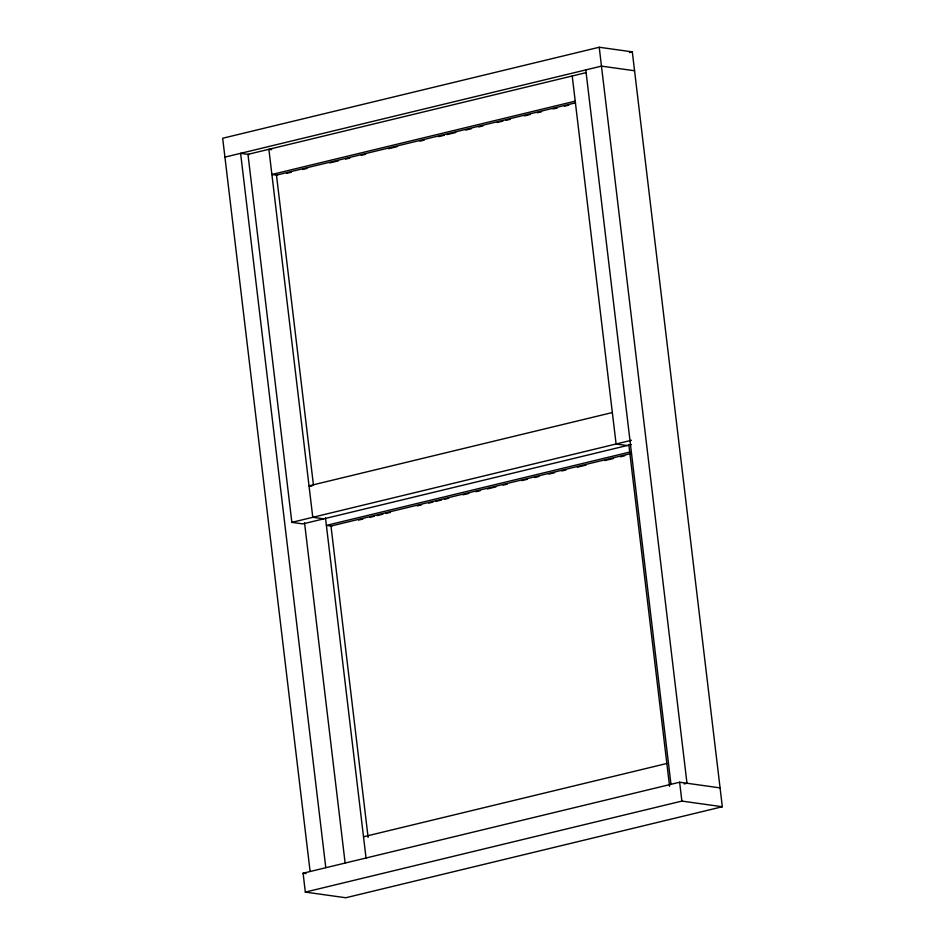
<?xml version="1.0" encoding="UTF-8"?>
<svg xmlns="http://www.w3.org/2000/svg" width="945" height="945" viewBox="0 0 945 945"><rect width="100%" height="100%" fill="white"/><g stroke="black" fill="none" stroke-linecap="round" stroke-linejoin="round"><path stroke-width="1.42" d="M720.078 787.882L679.632 782.224L303.085 873.215L305.329 892.092L345.776 897.75L722.323 806.746L632.311 51.88L599.224 47.25L222.677 138.254L310.09 871.325M629.453 52.566L632.311 51.88M224.922 157.118L601.469 66.126L634.567 70.757M586.16 72.623L247.968 154.354L291.851 522.361L302.884 523.896L631.307 444.528M575.221 101.162L271.888 174.471L277.405 175.238M575.517 102.84L276.483 175.108L313.445 485.033M286.902 173.289L291.202 172.25M302.648 169.486L306.936 168.446M329.829 162.918L338.416 160.839M345.575 159.114L349.863 158.075M361.309 155.311L365.597 154.271M388.489 148.743L397.077 146.664M419.97 141.136L424.258 140.096M438.574 136.635L444.292 135.253M447.15 134.568L455.738 132.489M465.755 130.067L471.484 128.685M478.631 126.961L482.93 125.921M497.235 122.46L502.953 121.078M505.823 120.381L510.111 119.353M524.416 115.892L530.145 114.51M537.292 112.774L541.591 111.746M553.038 108.97L557.326 107.943M564.484 106.206L568.772 105.167M612.348 412.54L309.015 485.848L311.779 486.238M291.851 522.361L631.437 440.287M629.713 452.088L326.391 525.396L331.908 526.164M631.449 453.423L330.986 526.034L368.113 837.424M358.58 520.069L362.868 519.029M370.027 517.305L374.314 516.265M377.173 515.58L382.902 514.186M385.761 513.501L390.049 512.462M417.241 505.894L421.529 504.854M428.687 503.13L432.975 502.09M435.834 501.393L441.563 500.011M444.422 499.326L448.721 498.287M463.026 494.826L468.744 493.444M475.902 491.719L480.19 490.679M487.348 488.955L495.936 486.876M503.083 485.151L507.382 484.112M521.687 480.651L527.416 479.269M534.563 477.544L538.863 476.504M548.868 474.083L554.597 472.701M561.755 470.964L566.043 469.937M577.489 467.161L586.077 465.094M604.67 460.593L613.258 458.526M620.416 456.789L624.704 455.75M363.518 836.774L666.851 763.477M684.133 783.937L686.98 783.251L599.224 47.25M305.329 892.092L681.877 801.088L722.323 806.746M271.64 149.688L268.888 149.298L312.771 517.305L323.804 518.84M249.244 154.543L240.609 153.326L325.777 867.534M627.126 445.544L616.093 443.996L572.221 76.002M303.085 873.215L305.967 873.629M679.632 782.224L681.877 801.088M585.782 69.918L670.95 784.114M628.815 444.516L669.58 786.346M325.482 517.825L366.069 858.225M304.562 522.88L345.126 863.021"/></g></svg>
